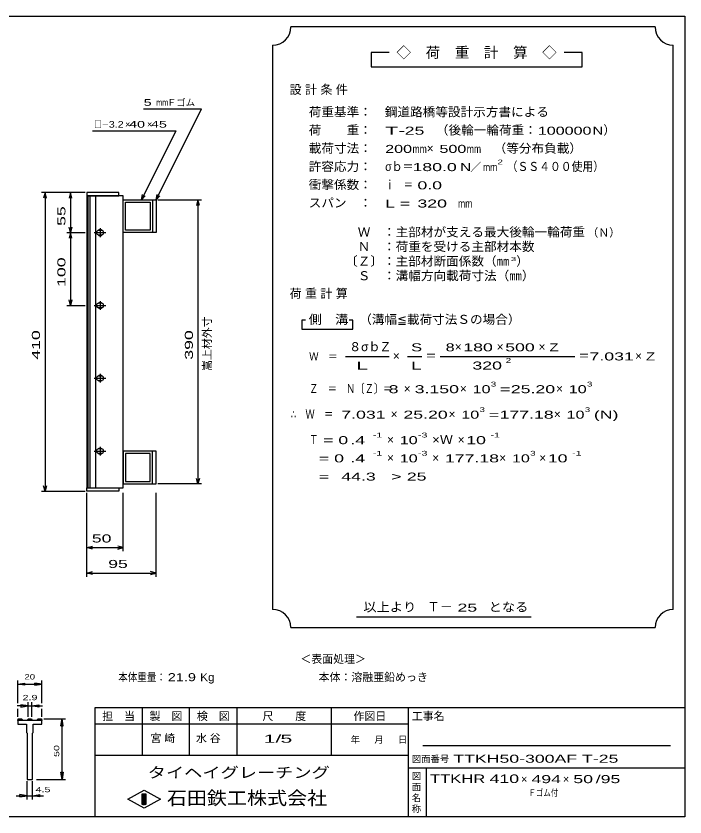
# Model space of a CAD drawing. Units: millimetres, scale not verified. Extents: x -910 to 868, y -641 to 524.
# Drawn here: x -50 to 868, y -576 to 524 of the extents above; entities that cross this region are included whole.
import ezdxf
from ezdxf.enums import TextEntityAlignment as Align

# ---------------------------------------------------------------- set-up
doc = ezdxf.new("R2010")
doc.units = ezdxf.units.MM
doc.header["$LTSCALE"] = 5
for name, color, linetype, lineweight in [('0_2', 150, 'Continuous', 25), ('16', 3, 'Continuous', 25), ('22', 2, 'Continuous', 25), ('32', 4, 'Continuous', 25)]:
    doc.layers.add(name, color=color, linetype=linetype, lineweight=lineweight)
doc.styles.add('ベクトル', font='')
doc.styles.get('ベクトル').set_extended_font_data('ベクトル')

msp = doc.modelspace()

# ---------------------------------------------------------------- linework, layer by layer
at = {"layer": '0_2'}
for p, q in [((-862, 524.25), (868, 524.25)), ((868, 524.25), (868, -575.75)), ((868, -425.75), (58, -425.75)), ((58, -425.75), (58, -575.75)), ((123, -425.75), (123, -490.75)), ((188, -490.75), (188, -425.75)), ((253, -425.75), (253, -490.75)), ((383, -490.75), (383, -425.75)), ((488, -425.75), (488, -575.75)), ((488, -448.25), (58, -448.25)), ((848, -478.25), (508, -478.25)), ((58, -490.75), (488, -490.75)), ((488, -508.25), (868, -508.25)), ((513, -575.75), (513, -508.25)), ((103, -551.25), (125.5, -538.75)), ((125.5, -538.75), (148, -551.25)), ((123, -543.75), (128, -543.75)), ((123, -558.75), (123, -543.75)), ((123, -543.75), (124, -543.75)), ((124, -543.75), (124, -558.75)), ((125, -558.75), (125, -543.75)), ((125, -543.75), (126, -543.75)), ((126, -543.75), (126, -558.75)), ((127, -558.75), (127, -543.75)), ((127, -543.75), (128, -543.75)), ((128, -543.75), (128, -558.75)), ((128, -543.75), (128, -558.75)), ((125.5, -563.75), (103, -551.25)), ((128, -558.75), (123, -558.75)), ((124, -558.75), (125, -558.75)), ((148, -551.25), (125.5, -563.75)), ((126, -558.75), (127, -558.75)), ((868, -575.75), (-862, -575.75))]:
    msp.add_line(p, q, dxfattribs=at)
at = {"layer": '16'}
for p, q in [((91, 281.75), (47, 281.75)), ((47, 281.75), (47, 277.25)), ((47, 277.25), (91, 277.25)), ((47, 277.25), (47, -123.75)), ((97, 277.25), (47, 277.25)), ((48.5, 277.25), (48.5, -123.75)), ((51.5, -123.75), (51.5, 277.25)), ((59, 277.25), (59, -123.75)), ((91, 277.25), (91, 281.75)), ((97, -123.75), (97, 277.25)), ((97, 271.75), (137, 271.75)), ((97, 226.75), (97, 271.75)), ((100.2, 268.55), (133.8, 268.55)), ((100.2, 229.95), (100.2, 268.55)), ((133.8, 268.55), (133.8, 229.95)), ((137, 271.75), (137, 226.75)), ((137, 271.75), (142, 271.75)), ((142, 271.75), (142, 226.75)), ((65, 232.75), (65, 220.75)), ((57, 226.75), (73, 226.75)), ((67, 229.75), (63, 229.75)), ((63, 223.75), (67, 223.75)), ((137, 226.75), (97, 226.75)), ((133.8, 229.95), (100.2, 229.95)), ((142, 226.75), (137, 226.75)), ((65, 132.75), (65, 120.75)), ((57, 126.75), (73, 126.75)), ((67, 129.75), (63, 129.75)), ((63, 123.75), (67, 123.75)), ((57, 26.75), (73, 26.75)), ((67, 29.75), (63, 29.75)), ((63, 23.75), (67, 23.75)), ((65, 32.75), (65, 20.75)), ((57, -73.25), (73, -73.25)), ((67, -70.25), (63, -70.25)), ((63, -76.25), (67, -76.25)), ((65, -67.25), (65, -79.25)), ((137, -73.25), (97, -73.25)), ((97, -73.25), (97, -118.25)), ((133.8, -76.45), (100.2, -76.45)), ((100.2, -76.45), (100.2, -115.05)), ((133.8, -115.05), (133.8, -76.45)), ((137, -118.25), (137, -73.25)), ((142, -73.25), (137, -73.25)), ((142, -118.25), (142, -73.25)), ((97, -118.25), (137, -118.25)), ((100.2, -115.05), (133.8, -115.05)), ((137, -118.25), (142, -118.25)), ((47, -123.75), (91, -123.75)), ((47, -128.25), (47, -123.75)), ((47, -123.75), (97, -123.75)), ((91, -128.25), (47, -128.25)), ((91, -123.75), (91, -128.25))]:
    msp.add_line(p, q, dxfattribs=at)
for centre, radius, start, end in [((63, 226.75), 3, 90, 270), ((65, 226.75), 4, 46.6, 133.4), ((65, 226.75), 4, 226.6, 313.4), ((67, 226.75), 3, 270, 90), ((63, 126.75), 3, 90, 270), ((65, 126.75), 4, 46.6, 133.4), ((65, 126.75), 4, 226.6, 313.4), ((67, 126.75), 3, 270, 90), ((63, 26.75), 3, 90, 270), ((65, 26.75), 4, 46.6, 133.4), ((65, 26.75), 4, 226.6, 313.4), ((67, 26.75), 3, 270, 90), ((63, -73.25), 3, 90, 270), ((65, -73.25), 4, 46.6, 133.4), ((65, -73.25), 4, 226.6, 313.4), ((67, -73.25), 3, 270, 90)]:
    msp.add_arc(centre, radius, start, end, dxfattribs=at)
at = {"layer": '22', "color": 4}
for p, q in [((827, 509.25), (327, 509.25)), ((302, 484.25), (302, -290.75)), ((852, -290.75), (852, 484.25)), ((462, 474.25), (437, 474.25)), ((437, 474.25), (437, 454.25)), ((727, 474.25), (702, 474.25)), ((727, 454.25), (727, 474.25)), ((437, 454.25), (727, 454.25)), ((124.5, 396.75), (204.5, 396.75)), ((142, 271.75), (204.5, 396.75)), ((54.5, 366.75), (169.5, 366.75)), ((122, 271.75), (169.5, 366.75)), ((44.5, 281.75), (-15.5, 281.75)), ((-10.5, 281.75), (-12.5, 274.25)), ((-8.5, 274.25), (-10.5, 281.75)), ((-10.5, 281.75), (-10.5, -128.25)), ((44.5, 281.75), (19.5, 281.75)), ((24.5, 281.75), (22.5, 274.25)), ((26.5, 274.25), (24.5, 281.75)), ((24.5, 281.75), (24.5, 226.75)), ((122, 271.75), (123.5, 279.05)), ((122, 271.75), (127, 277.25)), ((142, 271.75), (143.5, 279.05)), ((142, 271.75), (147, 277.25)), ((144.5, 271.75), (204.5, 271.75)), ((199.5, 271.75), (197.5, 264.25)), ((201.5, 264.25), (199.5, 271.75)), ((199.5, 271.75), (199.5, -118.25)), ((24.5, 226.75), (22.5, 234.25)), ((26.5, 234.25), (24.5, 226.75)), ((19.5, 226.75), (44.5, 226.75)), ((24.5, 226.75), (22.5, 219.25)), ((26.5, 219.25), (24.5, 226.75)), ((24.5, 226.75), (24.5, 126.75)), ((24.5, 126.75), (22.5, 134.25)), ((26.5, 134.25), (24.5, 126.75)), ((19.5, 126.75), (44.5, 126.75)), ((347, 106.75), (342, 106.75)), ((342, 106.75), (342, 94.25)), ((412, 106.75), (407, 106.75)), ((412, 94.25), (412, 106.75)), ((342, 94.25), (412, 94.25)), ((402, 56.75), (462, 56.75)), ((487, 56.75), (507, 56.75)), ((532, 56.75), (717, 56.75)), ((-10.5, -128.25), (-12.5, -120.75)), ((-8.5, -120.75), (-10.5, -128.25)), ((204.5, -118.25), (144.5, -118.25)), ((199.5, -118.25), (197.5, -110.75)), ((201.5, -110.75), (199.5, -118.25)), ((-15.5, -128.25), (44.5, -128.25)), ((47, -210.75), (47, -130.75)), ((47, -245.75), (47, -130.75)), ((97, -210.75), (97, -130.75)), ((142, -245.75), (142, -130.75)), ((47, -205.75), (54.5, -203.75)), ((54.5, -207.75), (47, -205.75)), ((47, -205.75), (97, -205.75)), ((97, -205.75), (89.5, -203.75)), ((89.5, -207.75), (97, -205.75)), ((47, -240.75), (54.5, -238.75)), ((54.5, -242.75), (47, -240.75)), ((47, -240.75), (142, -240.75)), ((142, -240.75), (134.5, -238.75)), ((134.5, -242.75), (142, -240.75)), ((417, -300.75), (657, -300.75)), ((327, -315.75), (827, -315.75))]:
    msp.add_line(p, q, dxfattribs=at)
for centre, start, end in [((302, 509.25), 270, 0), ((852, 509.25), 180, 270), ((302, -315.75), 0, 90), ((852, -315.75), 90, 180)]:
    msp.add_arc(centre, 25, start, end, dxfattribs=at)
at = {"layer": '32'}
for p, q in [((-48, -419.25), (-48, -388.25)), ((-48, -393.25), (-38, -391.75)), ((-38, -394.75), (-48, -393.25)), ((-48, -393.25), (-14.667, -393.25)), ((-38, -394.75), (-38, -391.75)), ((-14.667, -393.25), (-24.667, -391.75)), ((-24.667, -394.75), (-24.667, -391.75)), ((-24.667, -394.75), (-14.667, -393.25)), ((-14.667, -419.25), (-14.667, -388.25)), ((-33.75, -423.25), (-48.75, -423.25)), ((-48, -438.25), (-48, -427.25)), ((-33.75, -423.25), (-43.75, -421.75)), ((-43.75, -421.75), (-43.75, -424.75)), ((-43.75, -424.75), (-33.75, -423.25)), ((-33.75, -438.25), (-33.75, -418.25)), ((-33.75, -423.25), (-28.917, -423.25)), ((-28.917, -418.25), (-28.917, -438.25)), ((-28.917, -423.25), (-18.917, -421.75)), ((-18.917, -424.75), (-28.917, -423.25)), ((-28.917, -423.25), (-13.917, -423.25)), ((-18.917, -421.75), (-18.917, -424.75)), ((-14.667, -438.25), (-14.667, -427.25)), ((-48, -443.25), (-47.167, -440.75)), ((-48, -443.25), (-48, -448.25)), ((-14.667, -443.25), (-48, -443.25)), ((-48, -448.25), (-35.917, -448.25)), ((-47.167, -440.75), (-42.333, -440.75)), ((-42.333, -440.75), (-41.5, -443.25)), ((-35.917, -448.25), (-35.917, -459.917)), ((-34.583, -443.25), (-33.75, -440.75)), ((-33.75, -440.75), (-28.917, -440.75)), ((-28.917, -440.75), (-28.083, -443.25)), ((-26.75, -459.917), (-26.75, -448.25)), ((-26.75, -448.25), (-14.667, -448.25)), ((-21.167, -443.25), (-20.333, -440.75)), ((-20.333, -440.75), (-15.5, -440.75)), ((-15.5, -440.75), (-14.667, -443.25)), ((-14.667, -448.25), (-14.667, -443.25)), ((-12.167, -440.75), (17.833, -440.75)), ((11.333, -450.75), (12.833, -440.75)), ((11.333, -450.75), (14.333, -450.75)), ((14.333, -450.75), (12.833, -440.75)), ((12.833, -524.083), (12.833, -440.75)), ((-35.917, -459.917), (-35.083, -460.75)), ((-35.083, -460.75), (-35.083, -524.083)), ((-27.583, -460.75), (-26.75, -459.917)), ((-27.583, -524.083), (-27.583, -460.75)), ((12.833, -524.083), (11.333, -514.083)), ((11.333, -514.083), (14.333, -514.083)), ((14.333, -514.083), (12.833, -524.083)), ((-35.083, -524.083), (-27.583, -524.083)), ((-35.083, -551.583), (-35.083, -526.583)), ((-27.583, -551.583), (-27.583, -526.583)), ((-22.167, -524.083), (17.833, -524.083)), ((-50.083, -546.583), (-35.083, -546.583)), ((-35.083, -546.583), (-45.083, -545.083)), ((-45.083, -548.083), (-45.083, -545.083)), ((-45.083, -548.083), (-35.083, -546.583)), ((-35.083, -546.583), (-27.583, -546.583)), ((-27.583, -546.583), (-17.583, -545.083)), ((-17.583, -548.083), (-27.583, -546.583)), ((-27.583, -546.583), (-12.583, -546.583)), ((-17.583, -548.083), (-17.583, -545.083))]:
    msp.add_line(p, q, dxfattribs=at)

# ---------------------------------------------------------------- texts
at = {"layer": '0_2', "style": 'ベクトル'}
for s, height, p in [('担\u3000当', 11, (68, -437.25)), ('製\u3000図', 11, (133, -437.25)), ('検\u3000図', 11, (198, -437.25)), ('尺\u3000\u3000度', 11, (288, -437.25)), ('作図日', 11, (413, -437.25)), ('工事名', 11, (493, -437.25)), ('年', 9.164, (409, -469.5)), ('月', 9.164, (441.5, -469.5)), ('日', 9.164, (474, -469.5)), ('図面番号', 9.164, (493, -496)), ('図', 9.164, (493, -519.5)), ('面', 9.164, (493, -534.5)), ('名', 9.164, (493, -549.5)), ('称', 9.164, (493, -564.5))]:
    msp.add_text(s, height=height, dxfattribs=at).set_placement(p, align=Align.MIDDLE_LEFT)
at = {"layer": '0_2', "color": 222, "style": 'ベクトル'}
for s, height, width, p in [('タイヘイグレーチング', 14.66, 1.25, (130.5, -514.75)), ('石田鉄工株式会社', 18.33, 1.1, (156.75, -549.75))]:
    msp.add_text(s, height=height, dxfattribs=dict(at, width=width)).set_placement(p, align=Align.MIDDLE_LEFT)
at = {"layer": '22', "style": 'ベクトル'}
for s, height, p in [('◇\u3000荷\u3000重\u3000計\u3000算\u3000◇', 14.66, (472, 474.25)), ('Ｆゴム', 9.164, (157, 405.5)), ('×', 9.164, (99.5, 375.5)), ('×', 9.164, (129.5, 375.5)), ('）', 12.1, (756, 367.5)), ('×', 12.1, (513.5, 342.5)), ('／', 11, (573.25, 316.75)), ('（Ｎ）', 11, (734, 226.75)), ('）', 12.1, (636.5, 187.5)), ('σｂ', 12.1, (423.5, 70)), ('８', 12.1, (407, 70)), ('Ｚ', 12.1, (448.5, 70)), ('×', 12.1, (552, 70)), ('×', 12.1, (609.5, 70)), ('×', 12.1, (667, 70)), ('×', 12.1, (467, 57.5)), ('×', 12.1, (799.5, 57.5)), ('×', 12.1, (482, 12.5)), ('×', 12.1, (559, 12.5)), ('×', 12.1, (691, 12.5)), ('×', 12.1, (464, -22.5)), ('×', 12.1, (543.5, -22.5)), ('×', 12.1, (688, -22.5)), ('×', 12.1, (459, -57.5)), ('×', 12.1, (556, -57.5)), ('×', 12.1, (459, -82.5)), ('×', 12.1, (521, -82.5)), ('×', 12.1, (613, -82.5)), ('×', 12.1, (668, -82.5)), ('Ｔ－', 12.83, (514, -287)), ('＜表面処理＞', 11, (340, -358.75)), ('本体：', 11, (365, -383.75)), ('溶融亜鉛めっき', 11, (410, -383.75)), ('×', 11, (643, -523.75)), ('×', 11, (700.5, -523.75))]:
    msp.add_text(s, height=height, dxfattribs=at).set_placement(p, align=Align.MIDDLE_LEFT)
for s, height, width, p in [(' 5 ', 9.164, 1.6, (119.5, 405.5)), ('mm', 9.164, 0.75, (142, 405.5)), ('荷重基準：\u3000', 12.1, 1.05, (351.5, 392.5)), ('鋼道路橋等設計示方書による', 12.1, 1.05, (456, 392.5)), ('□－', 9.164, 0.8, (57, 375.5)), ('3.2', 9.164, 1.2, (77, 375.5)), (' 40 ', 9.164, 1.6, (99.5, 375.5)), (' 45 ', 9.164, 1.6, (129.5, 375.5)), ('荷\u3000\u3000重：\u3000', 12.1, 1.05, (351.5, 367.5)), ('（後輪一輪荷重：', 12.1, 1.05, (526, 367.5)), ('T-', 11, 2, (456.5, 366.75)), (' 25 ', 11, 1.65, (476.5, 366.75)), ('100000', 11, 1.5, (666, 366.75)), ('N', 11, 1.4, (741, 366.75)), ('載荷寸法：\u3000', 12.1, 1.05, (351.5, 342.5)), ('200', 11, 1.5, (456.5, 341.75)), ('mm', 11, 0.8, (494, 341.75)), ('500', 11, 1.5, (531, 341.75)), ('mm', 11, 0.8, (568.5, 341.75)), ('\u3000（等分布負載）', 12.1, 1.05, (588, 342.5)), ('許容応力：\u3000', 12.1, 1.05, (351.5, 317.5)), ('σｂ＝', 12.1, 0.9, (456.5, 317.5)), ('180.0', 11, 1.65, (494, 316.75)), ('N', 11, 1.4, (559.5, 316.75)), ('mm', 11, 0.8, (590.75, 316.75)), ('2', 6.598, 1.5, (610.75, 323.75)), ('（ＳＳ４００使用）', 12.1, 0.9, (623.25, 317.5)), ('衝撃係数：\u3000', 12.1, 1.05, (351.5, 292.5)), ('ｉ\u3000＝', 12.1, 0.75, (456.5, 292.5)), (' 0.0', 11, 1.65, (494, 291.75)), ('スパン\u3000：\u3000', 12.1, 1.05, (351.5, 267.5)), ('L =', 11, 1.65, (456.5, 266.75)), (' 320 ', 11, 1.65, (494, 266.75)), ('mm', 11, 0.8, (556.5, 266.75)), ('\u3000Ｗ\u3000：主部材が支える最大後輪一輪荷重', 12.1, 1.05, (401.5, 227.5)), ('\u3000Ｎ\u3000：荷重を受ける主部材本数', 12.1, 1.05, (401.5, 207.5)), ('〔Ｚ〕：主部材断面係数（㎜', 12.1, 1.05, (401.5, 187.5)), ('3', 5.499, 1.8, (629, 190.5)), ('\u3000Ｓ\u3000：溝幅方向載荷寸法（㎜）', 12.1, 1.05, (401.5, 167.5)), ('側\u3000溝', 12.1, 1.1, (351.5, 107.5)), ('\u3000（溝幅≦載荷寸法Ｓの場合）', 12.1, 1.05, (403.5, 107.5)), ('S', 11, 1.55, (492, 69.25)), ('8', 11, 1.5, (539.5, 69.25)), (' 180 ', 11, 1.65, (557, 69.25)), (' 500 ', 11, 1.65, (614.5, 69.25)), ('Z', 11, 1.4, (682, 69.25)), ('Ｗ\u3000＝', 11, 0.85, (352, 56.75)), ('＝', 12.1, 0.9, (512, 57.5)), ('＝', 12.1, 0.9, (722, 57.5)), ('7.031', 11, 1.65, (737, 56.75)), ('Z', 11, 1.4, (814.5, 56.75)), ('L', 11, 1.8, (492, 44.25)), (' 320 ', 11, 1.65, (569.5, 44.25)), ('2', 6.598, 1.5, (622, 51.25)), ('3', 6.598, 1.5, (601.5, 18.75)), ('3', 6.598, 1.5, (733.5, 18.75)), ('Ｚ\u3000＝\u3000Ｎ〔Ｚ〕＝', 12.1, 0.75, (352, 12.5)), (' 8 ', 11, 1.65, (454.5, 11.75)), ('3.150', 11, 1.65, (497, 11.75)), ('10', 11, 1.5, (576.5, 11.75)), ('=', 11, 1.7, (614, 11.75)), ('25.20', 11, 1.65, (629, 11.75)), ('10', 11, 1.5, (708.5, 11.75)), ('∴\u3000Ｗ\u3000＝', 12.1, 0.75, (327, -22.5)), (' 7.031', 11, 1.65, (389.5, -23.25)), ('25.20', 11, 1.65, (481.5, -23.25)), ('10', 11, 1.5, (561, -23.25)), ('3', 6.598, 1.5, (586, -16.25)), ('=', 11, 1.7, (598.5, -23.25)), ('177.18', 11, 1.65, (613.5, -23.25)), ('10', 11, 1.5, (705.5, -23.25)), ('3', 6.598, 1.5, (730.5, -16.25)), ('(N)', 11, 1.65, (743, -23.25)), ('Ｔ', 12.1, 0.75, (352, -57.5)), (' = 0', 11, 1.65, (364.5, -58.25)), (' .4 ', 11, 1.65, (402, -58.25)), ('-1', 6.598, 1.65, (439.5, -51.25)), ('10', 11, 1.5, (476.5, -58.25)), ('-3', 6.598, 1.65, (501.5, -51.25)), ('×Ｗ', 12.1, 1.1, (521, -57.5)), (' 10 ', 11, 1.65, (561, -58.25)), ('-1', 6.598, 1.65, (601, -51.25)), ('-1', 6.598, 1.65, (439.5, -76.25)), ('-3', 6.598, 1.65, (501.5, -76.25)), ('3', 6.598, 1.5, (655.5, -76.25)), ('-1', 6.598, 1.65, (713, -76.25)), ('  = 0', 11, 1.65, (352, -83.25)), (' .4 ', 11, 1.65, (402, -83.25)), ('10', 11, 1.5, (476.5, -83.25)), ('177.18', 11, 1.65, (538.5, -83.25)), ('10', 11, 1.5, (630.5, -83.25)), (' 10 ', 11, 1.65, (673, -83.25)), ('  =', 11, 1.65, (352, -108.25)), (' 44.3', 11, 1.65, (389.5, -108.25)), ('>', 11, 1.7, (464.5, -108.25)), (' 25 ', 11, 1.65, (479.5, -108.25)), (' 50 ', 11, 1.65, (47, -193.25)), (' 95 ', 11, 1.65, (69.5, -228.25)), ('以上より\u3000', 12.1, 1.1, (426.5, -287.5)), (' 25 ', 11, 1.65, (549, -288.25)), ('となる', 12.1, 1.1, (598.5, -287.5)), ('本体重量：', 11, 0.85, (90, -383.75)), (' 21.9', 11, 1.35, (152.5, -383.75)), ('Kg', 11, 1.1, (202.5, -383.75)), ('1/', 11, 2, (289.5, -468.25)), (' 5 ', 11, 2, (304.5, -468.25)), ('TTKH50-300AF T-25              ', 11, 1.65, (550, -495.75)), ('TTKHR', 11.73, 1.45, (518, -523.25)), (' 410 ', 11.73, 1.55, (593, -523.25)), (' 494 ', 11, 1.65, (650.5, -523.75)), (' 50 ', 11, 1.65, (708, -523.75)), ('/', 11, 1.65, (745.5, -523.75)), (' 95 ', 11, 1.65, (745.5, -523.75)), ('Ｆゴム付', 9.164, 0.8, (653, -542.5))]:
    msp.add_text(s, height=height, dxfattribs=dict(at, width=width)).set_placement(p, align=Align.MIDDLE_LEFT)
at = {"layer": '22', "style": 'ベクトル', "width": 1.65}
for s, p in [(' 55 ', (12, 229.25)), (' 100 ', (12, 145.5)), (' 410 ', (-23, 45.5)), (' 390 ', (187, 45.5))]:
    msp.add_text(s, height=11, rotation=90, dxfattribs=at).set_placement(p, align=Align.MIDDLE_LEFT)
at = {"layer": '22', "style": 'ベクトル'}
msp.add_text('嵩上材外寸', height=11, rotation=90, dxfattribs=at).set_placement((212, 36.75), align=Align.MIDDLE_LEFT)
at = {"layer": '22', "attachment_point": 4, "style": 'ベクトル'}
for s, insert, char_height in [('\\T1.28;設計条件', (325.25, 422.5), 12.1), ('\\T1.28;荷重計算', (325.25, 142.5), 12.1), ('\\T1.5;\\W2;\\~L\\~', (404.5, 44.25), 11), ('\\T1.25;宮崎\u3000', (134.25, -468.25), 11), ('\\T1.25;水谷\u3000', (196.75, -468.25), 11)]:
    msp.add_mtext(s, dxfattribs=dict(at, insert=insert, char_height=char_height))
at = {"layer": '32', "color": 2, "style": 'ベクトル'}
for s, width, p in [('20', 1.35, (-38.833, -383.25)), ('2.9', 1.5, (-41.333, -411.75)), (' 4.5 ', 1.5, (-27.583, -538.083))]:
    msp.add_text(s, height=7.331, dxfattribs=dict(at, width=width)).set_placement(p, align=Align.MIDDLE_LEFT)
at = {"layer": '32', "color": 2, "style": 'ベクトル', "width": 1.5}
msp.add_text(' 50 ', height=7.331, rotation=90, dxfattribs=at).set_placement((5.333, -497.417), align=Align.MIDDLE_LEFT)

doc.saveas('drawing.dxf')
